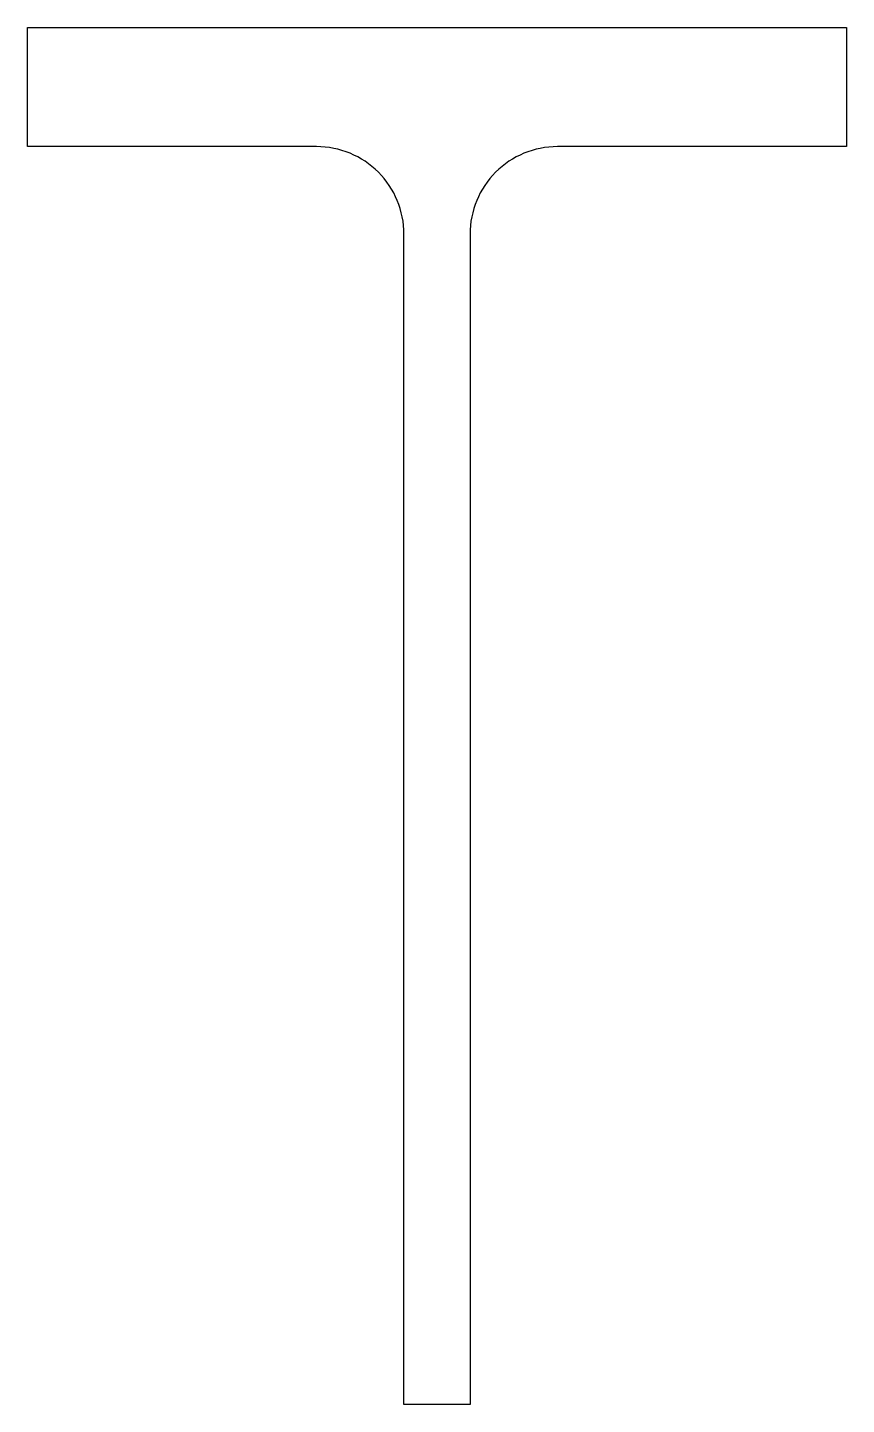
# Model space of a CAD drawing. Header units: inches. Extents: x -6 to 5.9, y -10 to 10.
import ezdxf

# ---------------------------------------------------------------- set-up
doc = ezdxf.new("R2010")
doc.units = ezdxf.units.IN
doc.layers.add('steel', color=7, linetype='Continuous')

msp = doc.modelspace()

# ---------------------------------------------------------------- linework, layer by layer
at = {"layer": 'steel'}
msp.add_lwpolyline([(5.95, 8.27), (1.75, 8.27, 0.414214), (0.48, 7), (0.48, -10), (-0.48, -10), (-0.48, 7, 0.414214), (-1.75, 8.27), (-5.95, 8.27), (-5.95, 10), (5.95, 10)], format="xyb", close=True, dxfattribs=at)

doc.saveas('drawing.dxf')
